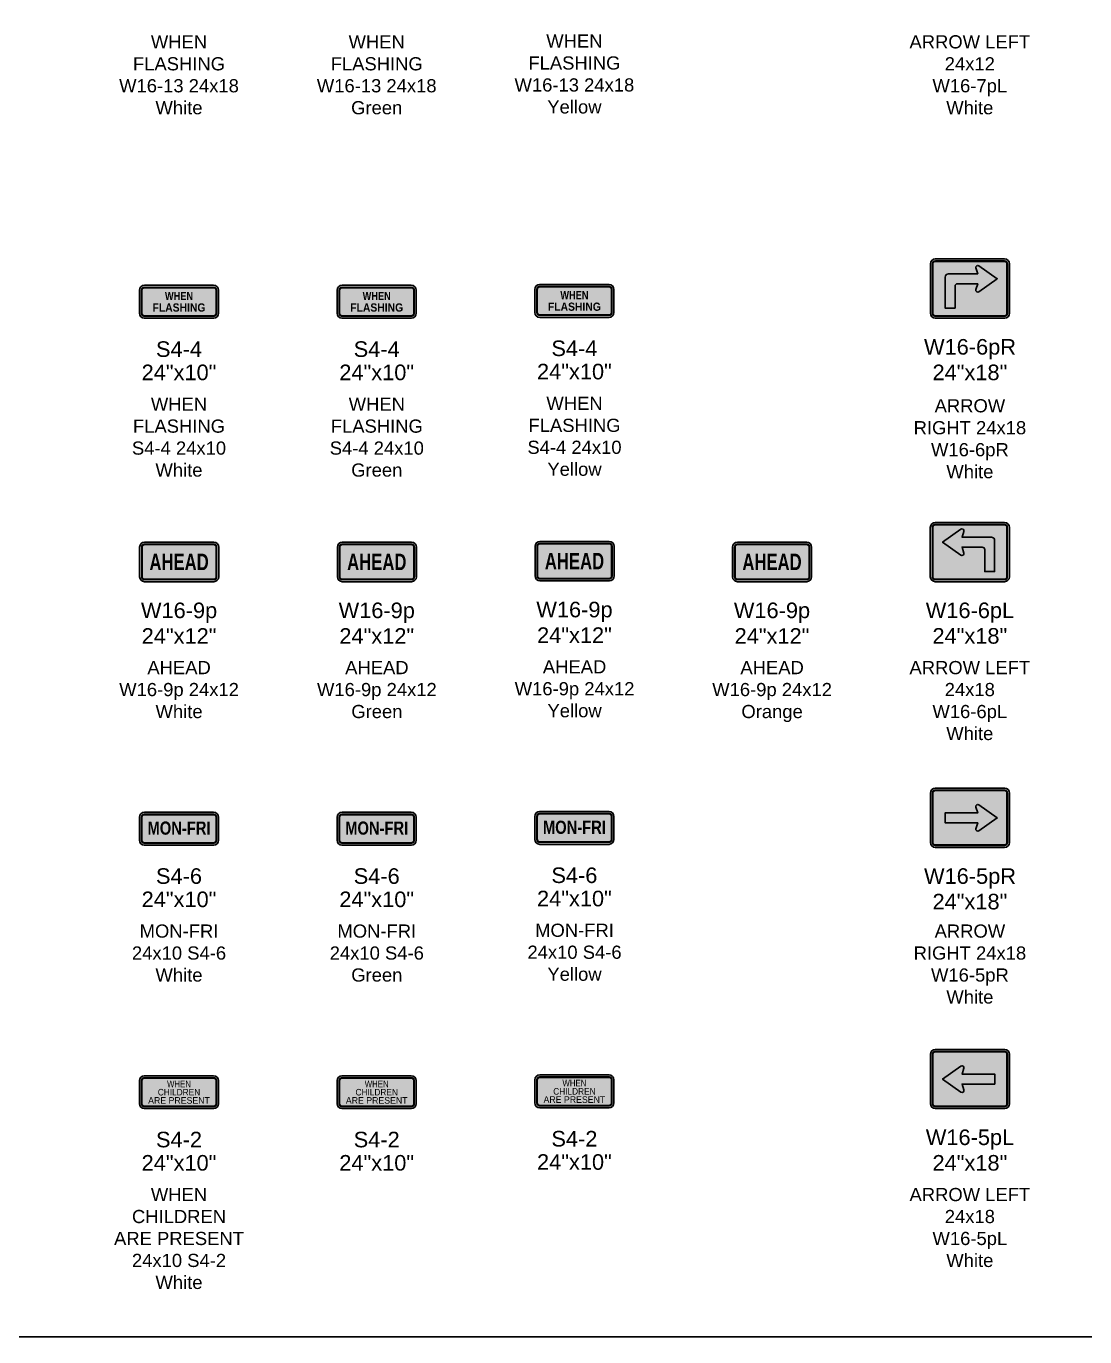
# Model space of a CAD drawing. Header units: inches. Extents: x -32 to 2634, y 197 to 1831.
# Drawn here: x 1273.6 to 1594.9, y 197.2 to 595.1 of the extents above; entities that cross this region are included whole.
import ezdxf
from ezdxf.enums import TextEntityAlignment as Align

# ---------------------------------------------------------------- set-up
doc = ezdxf.new("R2010")
doc.units = ezdxf.units.IN
doc.header["$MEASUREMENT"] = 0
doc.layers.add('NO SHOW', color=252, linetype='Continuous', plot=False)
doc.styles.add('ARIAL', font='arial.ttf')
doc.styles.add('ARIAL BOLD', font='arialbd.ttf')
doc.styles.get("Standard").update_dxf_attribs({"font": 'arial.ttf'})

# ---------------------------------------------------------------- blocks, each defined once
blk = doc.blocks.new('AHEAD W16-9p 24x12 White')
at = {"true_color": 0xffffff}
h = blk.add_hatch(color=7, dxfattribs=at)
edge = h.paths.add_edge_path()
edge.add_line((12.03235563637531, 1.5), (12.03235563637554, 10.5))
edge.add_arc((10.53235563637531, 10.49999999999977), 1.500000000000227, 8.685034650181727e-12, 89.99999999998263)
edge.add_line((10.53235563637577, 12.00000000000011), (-10.46764436362446, 12))
edge.add_arc((-10.467644363624, 10.49999999999989), 1.500000000000114, 90.00000000001737, 179.9999999999957)
edge.add_line((-11.96764436362423, 10.5), (-11.96764436362446, 1.5))
edge.add_arc((-10.46764436362423, 1.500000000000114), 1.500000000000227, 180.0000000000043, 269.9999999999914)
edge.add_line((-10.46764436362446, 0), (10.53235563637554, 0))
edge.add_arc((10.53235563637509, 1.5), 1.5, 270.0000000000173, 360)
blk.add_lwpolyline([(10.53235563637554, 12), (0.03235563637554151, 12), (-10.46764436362446, 12, 0.414213562373095), (-11.96764436362446, 10.5), (-11.96764436362446, 6), (-11.96764436362446, 1.5, 0.414213562373095), (-10.46764436362446, 0), (0.03235563637554151, 0), (10.53235563637554, 0, 0.414213562373095), (12.03235563637554, 1.5), (12.03235563637554, 6), (12.03235563637554, 10.5, 0.414213562373095)], format="xyb", close=True)
at = {"color": 18, "true_color": 0x000000, "const_width": 0.625}
blk.add_lwpolyline([(10.53235563637554, 11.3125), (-10.46764436362446, 11.3125, 0.4142135623730951), (-11.28014436362446, 10.5), (-11.28014436362446, 1.5, 0.4142135623730951), (-10.46764436362446, 0.6875), (10.53235563637554, 0.6875, 0.4142135623730951), (11.34485563637554, 1.5), (11.34485563637554, 10.5, 0.4142135623730951)], format="xyb", close=True, dxfattribs=at)
at = {"color": 18, "true_color": 0x000000, "style": 'ARIAL BOLD', "width": 0.725}
blk.add_text('AHEAD', height=5, dxfattribs=at).set_placement((0, 3.5), align=Align.CENTER)
at = {"style": 'ARIAL'}
for tag, p in [('SIGN_NO.', (0, -9.37959391813365)), ('SIGN_DIM', (0, -16.44777537605569))]:
    blk.add_attdef(tag, text='', height=4.731999999999842, dxfattribs=at).set_placement(p, align=Align.MIDDLE)
blk = doc.blocks.new('AHEAD W16-9p 24x12 Orange')
h = blk.add_hatch(color=30)
edge = h.paths.add_edge_path()
edge.add_line((1757.712058202945, 994.4730200247639), (1757.712058202946, 1003.473020024764))
edge.add_arc((1756.212058202945, 1003.473020024764), 1.500000000000227, 8.685034650181727e-12, 89.99999999998263)
edge.add_line((1756.212058202946, 1004.973020024764), (1735.212058202946, 1004.973020024764))
edge.add_arc((1735.212058202946, 1003.473020024764), 1.500000000000114, 90.00000000001737, 179.9999999999957)
edge.add_line((1733.712058202946, 1003.473020024764), (1733.712058202946, 994.4730200247639))
edge.add_arc((1735.212058202946, 994.473020024764), 1.500000000000227, 180.0000000000043, 269.9999999999914)
edge.add_line((1735.212058202946, 992.9730200247639), (1756.212058202946, 992.9730200247639))
edge.add_arc((1756.212058202945, 994.4730200247639), 1.5, 270.0000000000173, 360)
at = {"color": 30}
blk.add_lwpolyline([(1756.212058202946, 1004.973020024764), (1745.712058202946, 1004.973020024764), (1735.212058202946, 1004.973020024764, 0.414213562373095), (1733.712058202946, 1003.473020024764), (1733.712058202946, 998.9730200247639), (1733.712058202946, 994.4730200247639, 0.414213562373095), (1735.212058202946, 992.9730200247639), (1745.712058202946, 992.9730200247639), (1756.212058202946, 992.9730200247639, 0.414213562373095), (1757.712058202946, 994.4730200247639), (1757.712058202946, 998.9730200247639), (1757.712058202946, 1003.473020024764, 0.414213562373095)], format="xyb", close=True, dxfattribs=at)
at = {"color": 18, "true_color": 0x000000, "const_width": 0.625}
blk.add_lwpolyline([(1756.212058202946, 1004.285520024764), (1735.212058202946, 1004.285520024764, 0.4142135623730951), (1734.399558202946, 1003.473020024764), (1734.399558202946, 994.4730200247639, 0.4142135623730951), (1735.212058202946, 993.6605200247639), (1756.212058202946, 993.6605200247639, 0.4142135623730951), (1757.024558202946, 994.4730200247639), (1757.024558202946, 1003.473020024764, 0.4142135623730951)], format="xyb", close=True, dxfattribs=at)
at = {"color": 18, "true_color": 0x000000, "style": 'ARIAL BOLD', "width": 0.725}
blk.add_text('AHEAD', height=5, dxfattribs=at).set_placement((1745.67970256657, 996.4730200247639), align=Align.CENTER)
at = {"style": 'ARIAL'}
for tag, p in [('SIGN_NO.', (1745.67970256657, 983.5934261066302)), ('SIGN_DIM', (1745.67970256657, 976.5252446487082))]:
    blk.add_attdef(tag, text='', height=4.731999999999842, dxfattribs=at).set_placement(p, align=Align.MIDDLE)
blk = doc.blocks.new('AHEAD W16-9p 24x12 Green')
h = blk.add_hatch(color=60)
edge = h.paths.add_edge_path()
edge.add_line((11.99999999999977, 1.5), (12, 10.5))
edge.add_arc((10.49999999999977, 10.49999999999977), 1.500000000000227, 8.685034650181727e-12, 89.99999999998263)
edge.add_line((10.50000000000023, 12.00000000000011), (-10.5, 12))
edge.add_arc((-10.49999999999955, 10.49999999999989), 1.500000000000114, 90.00000000001737, 179.9999999999957)
edge.add_line((-11.99999999999977, 10.5), (-12, 1.5))
edge.add_arc((-10.49999999999977, 1.500000000000114), 1.500000000000227, 180.0000000000043, 269.9999999999914)
edge.add_line((-10.5, 0), (10.5, 0))
edge.add_arc((10.49999999999955, 1.5), 1.5, 270.0000000000173, 360)
at = {"color": 60}
blk.add_lwpolyline([(10.5, 12), (0, 12), (-10.5, 12, 0.414213562373095), (-12, 10.5), (-12, 6), (-12, 1.5, 0.414213562373095), (-10.5, 0), (0, 0), (10.5, 0, 0.414213562373095), (12, 1.5), (12, 6), (12, 10.5, 0.414213562373095)], format="xyb", close=True, dxfattribs=at)
at = {"color": 18, "true_color": 0x000000, "const_width": 0.625}
blk.add_lwpolyline([(10.5, 11.3125), (-10.5, 11.3125, 0.4142135623730951), (-11.3125, 10.5), (-11.3125, 1.5, 0.4142135623730951), (-10.5, 0.6875), (10.5, 0.6875, 0.4142135623730951), (11.3125, 1.5), (11.3125, 10.5, 0.4142135623730951)], format="xyb", close=True, dxfattribs=at)
at = {"color": 18, "true_color": 0x000000, "style": 'ARIAL BOLD', "width": 0.725}
blk.add_text('AHEAD', height=5, dxfattribs=at).set_placement((-0.03235563637554151, 3.5), align=Align.CENTER)
at = {"style": 'ARIAL'}
for tag, p in [('SIGN_NO.', (-0.03235563637554151, -9.37959391813365)), ('SIGN_DIM', (-0.03235563637554151, -16.44777537605569))]:
    blk.add_attdef(tag, text='', height=4.731999999999842, dxfattribs=at).set_placement(p, align=Align.MIDDLE)
blk = doc.blocks.new('AHEAD W16-9p 24x12 Yellow')
h = blk.add_hatch(color=40)
edge = h.paths.add_edge_path()
edge.add_line((11.99999999999977, 1.5), (12, 10.5))
edge.add_arc((10.49999999999977, 10.49999999999977), 1.500000000000227, 8.685034650181727e-12, 89.99999999998263)
edge.add_line((10.50000000000023, 12.00000000000011), (-10.5, 12))
edge.add_arc((-10.49999999999955, 10.49999999999989), 1.500000000000114, 90.00000000001737, 179.9999999999957)
edge.add_line((-11.99999999999977, 10.5), (-12, 1.5))
edge.add_arc((-10.49999999999977, 1.500000000000114), 1.500000000000227, 180.0000000000043, 269.9999999999914)
edge.add_line((-10.5, 0), (10.5, 0))
edge.add_arc((10.49999999999955, 1.5), 1.5, 270.0000000000173, 360)
at = {"color": 40}
blk.add_lwpolyline([(10.5, 12), (0, 12), (-10.5, 12, 0.414213562373095), (-12, 10.5), (-12, 6), (-12, 1.5, 0.414213562373095), (-10.5, 0), (0, 0), (10.5, 0, 0.414213562373095), (12, 1.5), (12, 6), (12, 10.5, 0.414213562373095)], format="xyb", close=True, dxfattribs=at)
at = {"color": 18, "true_color": 0x000000, "const_width": 0.625}
blk.add_lwpolyline([(10.5, 11.3125), (-10.5, 11.3125, 0.4142135623730951), (-11.3125, 10.5), (-11.3125, 1.5, 0.4142135623730951), (-10.5, 0.6875), (10.5, 0.6875, 0.4142135623730951), (11.3125, 1.5), (11.3125, 10.5, 0.4142135623730951)], format="xyb", close=True, dxfattribs=at)
at = {"color": 18, "true_color": 0x000000, "style": 'ARIAL BOLD', "width": 0.725}
blk.add_text('AHEAD', height=5, dxfattribs=at).set_placement((-0.03235563637554151, 3.5), align=Align.CENTER)
at = {"style": 'ARIAL'}
for tag, p in [('SIGN_NO.', (-0.03235563637554151, -9.37959391813365)), ('SIGN_DIM', (-0.03235563637554151, -16.44777537605569))]:
    blk.add_attdef(tag, text='', height=4.731999999999842, dxfattribs=at).set_placement(p, align=Align.MIDDLE)
blk = doc.blocks.new('WHEN FLASHING S4-4 24x10 White')
at = {"true_color": 0xffffff}
h = blk.add_hatch(color=7, dxfattribs=at)
edge = h.paths.add_edge_path()
edge.add_line((12, 1.5), (12.00000000000023, 8.5))
edge.add_arc((10.5, 8.499999999999773), 1.500000000000227, 8.685034650181727e-12, 89.99999999998263)
edge.add_line((10.5, 10), (-10.50000000000023, 10))
edge.add_arc((-10.49999999999955, 8.5), 1.500000000000114, 90.00000000001737, 179.9999999999957)
edge.add_line((-12, 8.5), (-12.00000000000023, 1.5))
edge.add_arc((-10.5, 1.5), 1.500000000000227, 180.0000000000043, 269.9999999999914)
edge.add_line((-10.5, 0), (10.5, 0))
edge.add_arc((10.49999999999955, 1.5), 1.5, 270.0000000000173, 360)
at = {"color": 7, "true_color": 0xffffff}
blk.add_lwpolyline([(10.5, 10), (0, 10), (-10.5, 10, 0.414213562373095), (-12, 8.5), (-12, 5), (-12, 1.5, 0.414213562373095), (-10.5, 0), (0, 0), (10.5, 0, 0.414213562373095), (12, 1.5), (12, 5), (12, 8.5, 0.414213562373095)], format="xyb", close=True, dxfattribs=at)
at = {"color": 18, "true_color": 0x000000, "const_width": 0.625}
blk.add_lwpolyline([(10.5, 9.3125), (-10.5, 9.3125, 0.4142135623730951), (-11.3125, 8.5), (-11.3125, 1.5, 0.4142135623730951), (-10.5, 0.6875), (10.5, 0.6875, 0.4142135623730951), (11.3125, 1.5), (11.3125, 8.5, 0.4142135623730951)], format="xyb", close=True, dxfattribs=at)
at = {"color": 18, "true_color": 0x000000, "style": 'ARIAL BOLD'}
for s, width, p in [('WHEN', 0.8, (0, 5.5)), ('FLASHING', 0.9, (0, 2))]:
    blk.add_text(s, height=2.5, dxfattribs=dict(at, width=width)).set_placement(p, align=Align.CENTER)
at = {"style": 'ARIAL'}
for tag, p in [('SIGN_NO.', (0, -9.37959391813365)), ('SIGN_DIM', (0, -16.44777537605569))]:
    blk.add_attdef(tag, text='', height=4.731999999999842, dxfattribs=at).set_placement(p, align=Align.MIDDLE)
blk = doc.blocks.new('WHEN FLASHING S4-4 24x10 Green')
h = blk.add_hatch(color=60)
edge = h.paths.add_edge_path()
edge.add_line((12, 1.5), (12.00000000000023, 8.5))
edge.add_arc((10.5, 8.499999999999773), 1.500000000000227, 8.685034650181727e-12, 89.99999999998263)
edge.add_line((10.5, 10), (-10.50000000000023, 10))
edge.add_arc((-10.49999999999955, 8.5), 1.500000000000114, 90.00000000001737, 179.9999999999957)
edge.add_line((-12, 8.5), (-12.00000000000023, 1.5))
edge.add_arc((-10.5, 1.5), 1.500000000000227, 180.0000000000043, 269.9999999999914)
edge.add_line((-10.5, 0), (10.5, 0))
edge.add_arc((10.49999999999955, 1.5), 1.5, 270.0000000000173, 360)
at = {"color": 60}
blk.add_lwpolyline([(10.5, 10), (0, 10), (-10.5, 10, 0.414213562373095), (-12, 8.5), (-12, 5), (-12, 1.5, 0.414213562373095), (-10.5, 0), (0, 0), (10.5, 0, 0.414213562373095), (12, 1.5), (12, 5), (12, 8.5, 0.414213562373095)], format="xyb", close=True, dxfattribs=at)
at = {"color": 18, "true_color": 0x000000, "const_width": 0.625}
blk.add_lwpolyline([(10.5, 9.3125), (-10.5, 9.3125, 0.4142135623730951), (-11.3125, 8.5), (-11.3125, 1.5, 0.4142135623730951), (-10.5, 0.6875), (10.5, 0.6875, 0.4142135623730951), (11.3125, 1.5), (11.3125, 8.5, 0.4142135623730951)], format="xyb", close=True, dxfattribs=at)
at = {"color": 18, "true_color": 0x000000, "style": 'ARIAL BOLD'}
for s, width, p in [('WHEN', 0.8, (0, 5.5)), ('FLASHING', 0.9, (0, 2))]:
    blk.add_text(s, height=2.5, dxfattribs=dict(at, width=width)).set_placement(p, align=Align.CENTER)
at = {"style": 'ARIAL'}
for tag, p in [('SIGN_NO.', (0, -9.37959391813365)), ('SIGN_DIM', (0, -16.44777537605569))]:
    blk.add_attdef(tag, text='', height=4.731999999999842, dxfattribs=at).set_placement(p, align=Align.MIDDLE)
blk = doc.blocks.new('WHEN FLASHING S4-4 24x10 Yellow')
h = blk.add_hatch(color=40)
edge = h.paths.add_edge_path()
edge.add_line((12, 1.5), (12.00000000000023, 8.5))
edge.add_arc((10.5, 8.499999999999773), 1.500000000000227, 8.685034650181727e-12, 89.99999999998263)
edge.add_line((10.5, 10), (-10.50000000000023, 10))
edge.add_arc((-10.49999999999955, 8.5), 1.500000000000114, 90.00000000001737, 179.9999999999957)
edge.add_line((-12, 8.5), (-12.00000000000023, 1.5))
edge.add_arc((-10.5, 1.5), 1.500000000000227, 180.0000000000043, 269.9999999999914)
edge.add_line((-10.5, 0), (10.5, 0))
edge.add_arc((10.49999999999955, 1.5), 1.5, 270.0000000000173, 360)
at = {"color": 40}
blk.add_lwpolyline([(10.5, 10), (0, 10), (-10.5, 10, 0.414213562373095), (-12, 8.5), (-12, 5), (-12, 1.5, 0.414213562373095), (-10.5, 0), (0, 0), (10.5, 0, 0.414213562373095), (12, 1.5), (12, 5), (12, 8.5, 0.414213562373095)], format="xyb", close=True, dxfattribs=at)
at = {"color": 18, "true_color": 0x000000, "const_width": 0.625}
blk.add_lwpolyline([(10.5, 9.3125), (-10.5, 9.3125, 0.4142135623730951), (-11.3125, 8.5), (-11.3125, 1.5, 0.4142135623730951), (-10.5, 0.6875), (10.5, 0.6875, 0.4142135623730951), (11.3125, 1.5), (11.3125, 8.5, 0.4142135623730951)], format="xyb", close=True, dxfattribs=at)
at = {"color": 18, "true_color": 0x000000, "style": 'ARIAL BOLD'}
for s, width, p in [('WHEN', 0.8, (0, 5.5)), ('FLASHING', 0.9, (0, 2))]:
    blk.add_text(s, height=2.5, dxfattribs=dict(at, width=width)).set_placement(p, align=Align.CENTER)
at = {"style": 'ARIAL'}
for tag, p in [('SIGN_NO.', (0, -9.37959391813365)), ('SIGN_DIM', (0, -16.44777537605569))]:
    blk.add_attdef(tag, text='', height=4.731999999999842, dxfattribs=at).set_placement(p, align=Align.MIDDLE)
blk = doc.blocks.new('MON-FRI 24x10 S4-6 White')
at = {"true_color": 0xffffff}
h = blk.add_hatch(color=7, dxfattribs=at)
edge = h.paths.add_edge_path()
edge.add_line((12, 1.5), (12.00000000000023, 8.5))
edge.add_arc((10.5, 8.499999999999773), 1.500000000000227, 8.685034650181727e-12, 89.99999999998263)
edge.add_line((10.5, 10), (-10.50000000000023, 10))
edge.add_arc((-10.49999999999955, 8.5), 1.500000000000114, 90.00000000001737, 179.9999999999957)
edge.add_line((-12, 8.5), (-12.00000000000023, 1.5))
edge.add_arc((-10.5, 1.5), 1.500000000000227, 180.0000000000043, 269.9999999999914)
edge.add_line((-10.5, 0), (10.5, 0))
edge.add_arc((10.49999999999955, 1.5), 1.5, 270.0000000000173, 360)
at = {"color": 7, "true_color": 0xffffff}
blk.add_lwpolyline([(10.5, 10), (0, 10), (-10.5, 10, 0.414213562373095), (-12, 8.5), (-12, 5), (-12, 1.5, 0.414213562373095), (-10.5, 0), (0, 0), (10.5, 0, 0.414213562373095), (12, 1.5), (12, 5), (12, 8.5, 0.414213562373095)], format="xyb", close=True, dxfattribs=at)
at = {"color": 18, "true_color": 0x000000, "const_width": 0.625}
blk.add_lwpolyline([(10.5, 9.3125), (-10.5, 9.3125, 0.4142135623730951), (-11.3125, 8.5), (-11.3125, 1.5, 0.4142135623730951), (-10.5, 0.6875), (10.5, 0.6875, 0.4142135623730951), (11.3125, 1.5), (11.3125, 8.5, 0.4142135623730951)], format="xyb", close=True, dxfattribs=at)
at = {"color": 18, "true_color": 0x000000, "style": 'ARIAL BOLD', "width": 0.8}
blk.add_text('MON-FRI', height=4, dxfattribs=at).set_placement((0, 3.18467354411996), align=Align.CENTER)
at = {"style": 'ARIAL'}
for tag, p in [('SIGN_NO.', (0, -9.37959391813365)), ('SIGN_DIM', (0, -16.44777537605569))]:
    blk.add_attdef(tag, text='', height=4.731999999999842, dxfattribs=at).set_placement(p, align=Align.MIDDLE)
blk = doc.blocks.new('MON-FRI 24x10 S4-6 Green')
h = blk.add_hatch(color=60)
edge = h.paths.add_edge_path()
edge.add_line((12, 1.5), (12.00000000000023, 8.5))
edge.add_arc((10.5, 8.499999999999773), 1.500000000000227, 8.685034650181727e-12, 89.99999999998263)
edge.add_line((10.5, 10), (-10.50000000000023, 10))
edge.add_arc((-10.49999999999955, 8.5), 1.500000000000114, 90.00000000001737, 179.9999999999957)
edge.add_line((-12, 8.5), (-12.00000000000023, 1.5))
edge.add_arc((-10.5, 1.5), 1.500000000000227, 180.0000000000043, 269.9999999999914)
edge.add_line((-10.5, 0), (10.5, 0))
edge.add_arc((10.49999999999955, 1.5), 1.5, 270.0000000000173, 360)
at = {"color": 60}
blk.add_lwpolyline([(10.5, 10), (0, 10), (-10.5, 10, 0.414213562373095), (-12, 8.5), (-12, 5), (-12, 1.5, 0.414213562373095), (-10.5, 0), (0, 0), (10.5, 0, 0.414213562373095), (12, 1.5), (12, 5), (12, 8.5, 0.414213562373095)], format="xyb", close=True, dxfattribs=at)
at = {"color": 18, "true_color": 0x000000, "const_width": 0.625}
blk.add_lwpolyline([(10.5, 9.3125), (-10.5, 9.3125, 0.4142135623730951), (-11.3125, 8.5), (-11.3125, 1.5, 0.4142135623730951), (-10.5, 0.6875), (10.5, 0.6875, 0.4142135623730951), (11.3125, 1.5), (11.3125, 8.5, 0.4142135623730951)], format="xyb", close=True, dxfattribs=at)
at = {"color": 18, "true_color": 0x000000, "style": 'ARIAL BOLD', "width": 0.8}
blk.add_text('MON-FRI', height=4, dxfattribs=at).set_placement((0, 3.18467354411996), align=Align.CENTER)
at = {"style": 'ARIAL'}
for tag, p in [('SIGN_NO.', (0, -9.37959391813365)), ('SIGN_DIM', (0, -16.44777537605569))]:
    blk.add_attdef(tag, text='', height=4.731999999999842, dxfattribs=at).set_placement(p, align=Align.MIDDLE)
blk = doc.blocks.new('MON-FRI 24x10 S4-6 Yellow')
h = blk.add_hatch(color=40)
edge = h.paths.add_edge_path()
edge.add_line((12, 1.5), (12.00000000000023, 8.5))
edge.add_arc((10.5, 8.499999999999773), 1.500000000000227, 8.685034650181727e-12, 89.99999999998263)
edge.add_line((10.5, 10), (-10.50000000000023, 10))
edge.add_arc((-10.49999999999955, 8.5), 1.500000000000114, 90.00000000001737, 179.9999999999957)
edge.add_line((-12, 8.5), (-12.00000000000023, 1.5))
edge.add_arc((-10.5, 1.5), 1.500000000000227, 180.0000000000043, 269.9999999999914)
edge.add_line((-10.5, 0), (10.5, 0))
edge.add_arc((10.49999999999955, 1.5), 1.5, 270.0000000000173, 360)
at = {"color": 40}
blk.add_lwpolyline([(10.5, 10), (0, 10), (-10.5, 10, 0.414213562373095), (-12, 8.5), (-12, 5), (-12, 1.5, 0.414213562373095), (-10.5, 0), (0, 0), (10.5, 0, 0.414213562373095), (12, 1.5), (12, 5), (12, 8.5, 0.414213562373095)], format="xyb", close=True, dxfattribs=at)
at = {"color": 18, "true_color": 0x000000, "const_width": 0.625}
blk.add_lwpolyline([(10.5, 9.3125), (-10.5, 9.3125, 0.4142135623730951), (-11.3125, 8.5), (-11.3125, 1.5, 0.4142135623730951), (-10.5, 0.6875), (10.5, 0.6875, 0.4142135623730951), (11.3125, 1.5), (11.3125, 8.5, 0.4142135623730951)], format="xyb", close=True, dxfattribs=at)
at = {"color": 18, "true_color": 0x000000, "style": 'ARIAL BOLD', "width": 0.8}
blk.add_text('MON-FRI', height=4, dxfattribs=at).set_placement((0, 3.18467354411996), align=Align.CENTER)
at = {"style": 'ARIAL'}
for tag, p in [('SIGN_NO.', (0, -9.37959391813365)), ('SIGN_DIM', (0, -16.44777537605569))]:
    blk.add_attdef(tag, text='', height=4.731999999999842, dxfattribs=at).set_placement(p, align=Align.MIDDLE)
blk = doc.blocks.new('WHEN CHILDREN ARE PRESENT 24x10 S4-2 White')
at = {"true_color": 0xffffff}
h = blk.add_hatch(color=7, dxfattribs=at)
edge = h.paths.add_edge_path()
edge.add_line((11.99999999999977, 1.5), (12, 8.5))
edge.add_arc((10.49999999999977, 8.499999999999773), 1.500000000000227, 8.685034650181727e-12, 89.99999999998263)
edge.add_line((10.50000000000023, 10.00000000000011), (-10.5, 10))
edge.add_arc((-10.49999999999955, 8.499999999999886), 1.500000000000114, 90.00000000001737, 179.9999999999957)
edge.add_line((-11.99999999999977, 8.5), (-12, 1.5))
edge.add_arc((-10.49999999999977, 1.500000000000114), 1.500000000000227, 180.0000000000043, 269.9999999999914)
edge.add_line((-10.5, 0), (10.5, 0))
edge.add_arc((10.49999999999955, 1.5), 1.5, 270.0000000000173, 360)
at = {"color": 7, "true_color": 0xffffff}
blk.add_lwpolyline([(10.5, 10), (0, 10), (-10.5, 10, 0.414213562373095), (-12, 8.5), (-12, 5), (-12, 1.5, 0.414213562373095), (-10.5, 0), (0, 0), (10.5, 0, 0.414213562373095), (12, 1.5), (12, 5), (12, 8.5, 0.414213562373095)], format="xyb", close=True, dxfattribs=at)
at = {"color": 18, "true_color": 0x000000, "const_width": 0.625}
blk.add_lwpolyline([(10.5, 9.3125), (-10.5, 9.3125, 0.4142135623730951), (-11.3125, 8.5), (-11.3125, 1.5, 0.4142135623730951), (-10.5, 0.6875), (10.5, 0.6875, 0.4142135623730951), (11.3125, 1.5), (11.3125, 8.5, 0.4142135623730951)], format="xyb", close=True, dxfattribs=at)
at = {"color": 18, "true_color": 0x000000, "style": 'ARIAL'}
for s, width, p in [('WHEN', 0.85, (0, 6.5)), ('CHILDREN', 0.9, (0, 4)), ('ARE PRESENT', 0.95, (0, 1.5))]:
    blk.add_text(s, height=2, dxfattribs=dict(at, width=width)).set_placement(p, align=Align.CENTER)
at = {"style": 'ARIAL'}
for tag, p in [('SIGN_NO.', (0, -9.37959391813365)), ('SIGN_DIM', (0, -16.44777537605569))]:
    blk.add_attdef(tag, text='', height=4.731999999999842, dxfattribs=at).set_placement(p, align=Align.MIDDLE)
blk = doc.blocks.new('WHEN CHILDREN ARE PRESENT 24x10 S4-2 Green')
h = blk.add_hatch(color=60)
edge = h.paths.add_edge_path()
edge.add_line((11.99999999999977, 1.5), (12, 8.5))
edge.add_arc((10.49999999999977, 8.499999999999773), 1.500000000000227, 8.685034650181727e-12, 89.99999999998263)
edge.add_line((10.50000000000023, 10.00000000000011), (-10.5, 10))
edge.add_arc((-10.49999999999955, 8.499999999999886), 1.500000000000114, 90.00000000001737, 179.9999999999957)
edge.add_line((-11.99999999999977, 8.5), (-12, 1.5))
edge.add_arc((-10.49999999999977, 1.500000000000114), 1.500000000000227, 180.0000000000043, 269.9999999999914)
edge.add_line((-10.5, 0), (10.5, 0))
edge.add_arc((10.49999999999955, 1.5), 1.5, 270.0000000000173, 360)
at = {"color": 60}
blk.add_lwpolyline([(10.5, 10), (0, 10), (-10.5, 10, 0.414213562373095), (-12, 8.5), (-12, 5), (-12, 1.5, 0.414213562373095), (-10.5, 0), (0, 0), (10.5, 0, 0.414213562373095), (12, 1.5), (12, 5), (12, 8.5, 0.414213562373095)], format="xyb", close=True, dxfattribs=at)
at = {"color": 18, "true_color": 0x000000, "const_width": 0.625}
blk.add_lwpolyline([(10.5, 9.3125), (-10.5, 9.3125, 0.4142135623730951), (-11.3125, 8.5), (-11.3125, 1.5, 0.4142135623730951), (-10.5, 0.6875), (10.5, 0.6875, 0.4142135623730951), (11.3125, 1.5), (11.3125, 8.5, 0.4142135623730951)], format="xyb", close=True, dxfattribs=at)
at = {"color": 18, "true_color": 0x000000, "style": 'ARIAL'}
for s, width, p in [('WHEN', 0.85, (0, 6.5)), ('CHILDREN', 0.9, (0, 4)), ('ARE PRESENT', 0.95, (0, 1.5))]:
    blk.add_text(s, height=2, dxfattribs=dict(at, width=width)).set_placement(p, align=Align.CENTER)
at = {"style": 'ARIAL'}
for tag, p in [('SIGN_NO.', (0, -9.37959391813365)), ('SIGN_DIM', (0, -16.44777537605569))]:
    blk.add_attdef(tag, text='', height=4.731999999999842, dxfattribs=at).set_placement(p, align=Align.MIDDLE)
blk = doc.blocks.new('WHEN CHILDREN ARE PRESENT 24x10 S4-2 Yellow')
h = blk.add_hatch(color=40)
edge = h.paths.add_edge_path()
edge.add_line((11.99999999999977, 1.5), (12, 8.5))
edge.add_arc((10.49999999999977, 8.499999999999773), 1.500000000000227, 8.685034650181727e-12, 89.99999999998263)
edge.add_line((10.50000000000023, 10.00000000000011), (-10.5, 10))
edge.add_arc((-10.49999999999955, 8.499999999999886), 1.500000000000114, 90.00000000001737, 179.9999999999957)
edge.add_line((-11.99999999999977, 8.5), (-12, 1.5))
edge.add_arc((-10.49999999999977, 1.500000000000114), 1.500000000000227, 180.0000000000043, 269.9999999999914)
edge.add_line((-10.5, 0), (10.5, 0))
edge.add_arc((10.49999999999955, 1.5), 1.5, 270.0000000000173, 360)
at = {"color": 40}
blk.add_lwpolyline([(10.5, 10), (0, 10), (-10.5, 10, 0.414213562373095), (-12, 8.5), (-12, 5), (-12, 1.5, 0.414213562373095), (-10.5, 0), (0, 0), (10.5, 0, 0.414213562373095), (12, 1.5), (12, 5), (12, 8.5, 0.414213562373095)], format="xyb", close=True, dxfattribs=at)
at = {"color": 18, "true_color": 0x000000, "const_width": 0.625}
blk.add_lwpolyline([(10.5, 9.3125), (-10.5, 9.3125, 0.4142135623730951), (-11.3125, 8.5), (-11.3125, 1.5, 0.4142135623730951), (-10.5, 0.6875), (10.5, 0.6875, 0.4142135623730951), (11.3125, 1.5), (11.3125, 8.5, 0.4142135623730951)], format="xyb", close=True, dxfattribs=at)
at = {"color": 18, "true_color": 0x000000, "style": 'ARIAL'}
for s, width, p in [('WHEN', 0.85, (0, 6.5)), ('CHILDREN', 0.9, (0, 4)), ('ARE PRESENT', 0.95, (0, 1.5))]:
    blk.add_text(s, height=2, dxfattribs=dict(at, width=width)).set_placement(p, align=Align.CENTER)
at = {"style": 'ARIAL'}
for tag, p in [('SIGN_NO.', (0.0003351433188072406, -9.37959391813365)), ('SIGN_DIM', (0.0003351433188072406, -16.44777537605569))]:
    blk.add_attdef(tag, text='', height=4.731999999999842, dxfattribs=at).set_placement(p, align=Align.MIDDLE)
blk = doc.blocks.new('ARROW LEFT 24x18 W16-5pL White')
at = {"true_color": 0xffffff}
h = blk.add_hatch(color=7, dxfattribs=at)
edge = h.paths.add_edge_path()
edge.add_line((12.00000000000023, 1.5), (12.00000000000023, 16.5))
edge.add_arc((10.5, 16.49999999999989), 1.500000000000114, 4.342517325091192e-12, 89.99999999999567)
edge.add_line((10.50000000000023, 18), (-10.49999999999977, 18))
edge.add_arc((-10.49999999999955, 16.49999999999989), 1.500000000000114, 90.00000000000435, 179.9999999999957)
edge.add_line((-11.99999999999977, 16.5), (-11.99999999999977, 1.5))
edge.add_arc((-10.49999999999955, 1.500000000000114), 1.500000000000114, 180.0000000000043, 269.9999999999957)
edge.add_line((-10.49999999999977, 0), (10.50000000000023, 0))
edge.add_arc((10.5, 1.500000000000114), 1.500000000000114, 270.0000000000043, 359.9999999999957)
at = {"true_color": 0x000000}
h = blk.add_hatch(color=18, dxfattribs=at)
edge = h.paths.add_edge_path()
edge.add_line((7.549017342096704, 7.5), (7.549017342096704, 10.5))
edge.add_line((7.549017342096704, 10.5), (-2.352642111264231, 10.5))
edge.add_line((-2.352642111264231, 10.5), (-1.804386647873798, 12.28646699946216))
edge.add_arc((-2.377982657903203, 12.46249999999998), 0.5999999999999994, 342.9390800268994, 485.5170079011328)
edge.add_line((-2.726549415099271, 12.95086586262539), (-8.261982657903445, 9))
edge.add_line((-8.261982657903445, 9), (-2.726549415099271, 5.049134137374494))
edge.add_arc((-2.377982657902976, 5.537499999999682), 0.5999999999999868, 234.4829920988369, 377.0609199731381)
edge.add_line((-1.804386647873798, 5.713533000537836), (-2.352642111264231, 7.5))
edge.add_line((-2.352642111264231, 7.5), (7.549017342096704, 7.5))
blk.add_lwpolyline([(2.273736754432321e-13, 18), (10.50000000000023, 18, -0.414213562373095), (12.00000000000023, 16.5), (12.00000000000023, 9), (12.00000000000023, 1.5, -0.414213562373095), (10.50000000000023, 0), (2.273736754432321e-13, 0), (-10.49999999999977, 0, -0.414213562373095), (-11.99999999999977, 1.5), (-11.99999999999977, 9), (-11.99999999999977, 16.5, -0.414213562373095), (-10.49999999999977, 18)], format="xyb", close=True)
at = {"color": 18, "true_color": 0x000000, "const_width": 0.625}
blk.add_lwpolyline([(-10.49999999999977, 17.3125), (10.50000000000023, 17.3125, -0.4142135623730951), (11.31250000000023, 16.5), (11.31250000000023, 1.5, -0.4142135623730951), (10.50000000000023, 0.6875), (-10.49999999999977, 0.6875, -0.4142135623730951), (-11.31249999999977, 1.5), (-11.31249999999977, 16.5, -0.4142135623730951)], format="xyb", close=True, dxfattribs=at)
at = {"color": 18, "true_color": 0x000000}
blk.add_lwpolyline([(-2.750566757195656, 12.93372369997314), (-8.28599999999983, 8.982857837347638), (-2.750566757195656, 5.031991974722132, 0.717104618966319), (-1.828403989970184, 5.696390837885474), (-2.376659453360617, 7.482857837347638), (7.525000000000318, 7.482857837347638), (7.525000000000318, 8.982857837347638), (7.525000000000318, 10.48285783734764), (-2.376659453360617, 10.48285783734764), (-1.828403989970184, 12.2693248368098, 0.7171046189663526)], format="xyb", close=True, dxfattribs=at)
at = {"style": 'ARIAL'}
for tag, p in [('SIGN_NO.', (0.03235563637599626, -9.369477827128094)), ('SIGN_DIM', (2.273736754432321e-13, -16.44777537605569))]:
    blk.add_attdef(tag, text='', height=4.731999999999842, dxfattribs=at).set_placement(p, align=Align.MIDDLE)
blk = doc.blocks.new('ARROW RIGHT 24x18 W16-5pR White')
at = {"true_color": 0xffffff}
h = blk.add_hatch(color=7, dxfattribs=at)
edge = h.paths.add_edge_path()
edge.add_line((12, 1.499999999999886), (12, 16.49999999999989))
edge.add_arc((10.49999999999977, 16.49999999999977), 1.500000000000114, 4.342517325091192e-12, 89.99999999999567)
edge.add_line((10.5, 17.99999999999989), (-10.5, 17.99999999999989))
edge.add_arc((-10.49999999999977, 16.49999999999977), 1.500000000000114, 90.00000000000435, 179.9999999999957)
edge.add_line((-12, 16.49999999999989), (-12, 1.499999999999886))
edge.add_arc((-10.49999999999977, 1.5), 1.500000000000114, 180.0000000000043, 269.9999999999957)
edge.add_line((-10.5, -1.13686837721616e-13), (10.5, -1.13686837721616e-13))
edge.add_arc((10.49999999999977, 1.5), 1.500000000000114, 270.0000000000043, 359.9999999999957)
at = {"true_color": 0x000000}
h = blk.add_hatch(color=18, dxfattribs=at)
edge = h.paths.add_edge_path()
edge.add_line((-7.549017342096477, 7.499999999999886), (-7.549017342096477, 10.49999999999989))
edge.add_line((-7.549017342096477, 10.49999999999989), (2.352642111264458, 10.49999999999989))
edge.add_line((2.352642111264458, 10.49999999999989), (1.804386647874026, 12.28646699946205))
edge.add_arc((2.377982657903431, 12.46249999999986), 0.5999999999999994, 54.482992098867214, 197.0609199731006, ccw=False)
edge.add_line((2.726549415099498, 12.95086586262528), (8.261982657903673, 8.999999999999886))
edge.add_line((8.261982657903673, 8.999999999999886), (2.726549415099498, 5.049134137374381))
edge.add_arc((2.377982657903203, 5.537499999999568), 0.5999999999999868, 162.9390800268619, 305.5170079011631, ccw=False)
edge.add_line((1.804386647874026, 5.713533000537723), (2.352642111264458, 7.499999999999886))
edge.add_line((2.352642111264458, 7.499999999999886), (-7.549017342096477, 7.499999999999886))
blk.add_lwpolyline([(0, 17.99999999999989), (10.5, 17.99999999999989, -0.414213562373095), (12, 16.49999999999989), (12, 8.999999999999886), (12, 1.499999999999886, -0.414213562373095), (10.5, -1.13686837721616e-13), (0, -1.13686837721616e-13), (-10.5, -1.13686837721616e-13, -0.414213562373095), (-12, 1.499999999999886), (-12, 8.999999999999886), (-12, 16.49999999999989, -0.414213562373095), (-10.5, 17.99999999999989)], format="xyb", close=True)
at = {"color": 18, "true_color": 0x000000, "const_width": 0.625}
blk.add_lwpolyline([(-10.5, 17.31249999999989), (10.5, 17.31249999999989, -0.4142135623730951), (11.3125, 16.49999999999989), (11.3125, 1.499999999999886, -0.4142135623730951), (10.5, 0.6874999999998863), (-10.5, 0.6874999999998863, -0.4142135623730951), (-11.3125, 1.499999999999886), (-11.3125, 16.49999999999989, -0.4142135623730951)], format="xyb", close=True, dxfattribs=at)
at = {"color": 18, "true_color": 0x000000}
blk.add_lwpolyline([(2.750566757195884, 12.93372369997303), (8.286000000000058, 8.982857837347524), (2.750566757195884, 5.031991974722018, -0.717104618966319), (1.828403989970411, 5.69639083788536), (2.376659453360844, 7.482857837347524), (-7.525000000000091, 7.482857837347524), (-7.525000000000091, 8.982857837347524), (-7.525000000000091, 10.48285783734752), (2.376659453360844, 10.48285783734752), (1.828403989970411, 12.26932483680969, -0.7171046189663526)], format="xyb", close=True, dxfattribs=at)
at = {"style": 'ARIAL'}
for tag, p in [('SIGN_NO.', (0.03235563637576888, -9.369477827128208)), ('SIGN_DIM', (0, -16.4477753760558))]:
    blk.add_attdef(tag, text='', height=4.731999999999842, dxfattribs=at).set_placement(p, align=Align.MIDDLE)
blk = doc.blocks.new('ARROW LEFT 24x18 W16-6pL White')
at = {"true_color": 0xffffff}
h = blk.add_hatch(color=7, dxfattribs=at)
edge = h.paths.add_edge_path()
edge.add_line((12, 1.5), (12, 16.5))
edge.add_arc((10.49999999999977, 16.49999999999989), 1.500000000000114, 4.342517325091192e-12, 89.99999999999567)
edge.add_line((10.5, 18), (-10.5, 18))
edge.add_arc((-10.49999999999977, 16.49999999999989), 1.500000000000114, 90.00000000000435, 179.9999999999957)
edge.add_line((-12, 16.5), (-12, 1.5))
edge.add_arc((-10.49999999999977, 1.500000000000114), 1.500000000000114, 180.0000000000043, 269.9999999999957)
edge.add_line((-10.5, 0), (10.5, 0))
edge.add_arc((10.49999999999977, 1.500000000000114), 1.500000000000114, 270.0000000000043, 359.9999999999957)
at = {"true_color": 0x000000}
h = blk.add_hatch(color=18, dxfattribs=at)
edge = h.paths.add_edge_path()
edge.add_line((4.525000000000091, 3.076000000000022), (7.525000000000091, 3.076000000000022))
edge.add_line((7.525000000000091, 3.076000000000022), (7.525000000000091, 12.48285783734764))
edge.add_arc((6.524999999999864, 12.48285783734752), 1.000000000000227, 6.513775987635802e-12, 89.99999999997395)
edge.add_line((6.525000000000318, 13.48285783734752), (-2.376659453360844, 13.48285783734764))
edge.add_line((-2.376659453360844, 13.48285783734764), (-1.828403989970411, 15.2693248368098))
edge.add_arc((-2.401999999999816, 15.44535783734761), 0.5999999999999994, 342.9390800268994, 485.5170079011328)
edge.add_line((-2.750566757195884, 15.93372369997303), (-8.286000000000058, 11.98285783734764))
edge.add_line((-8.286000000000058, 11.98285783734764), (-2.750566757195884, 8.031991974722132))
edge.add_arc((-2.401999999999589, 8.520357837347433), 0.6000000000000792, 234.4829920988433, 377.0609199731214)
edge.add_line((-1.828403989970184, 8.696390837885474), (-2.376659453360844, 10.48285783734764))
edge.add_line((-2.376659453360844, 10.48285783734764), (3.775000000000091, 10.48285783734752))
edge.add_arc((3.775000000000318, 9.732857837347865), 0.7499999999996589, -1.7394086171407253e-11, 90.00000000001728, ccw=False)
edge.add_line((4.524999999999864, 9.732857837347638), (4.525000000000091, 3.076000000000022))
blk.add_lwpolyline([(0, 18), (10.5, 18, -0.414213562373095), (12, 16.5), (12, 9), (12, 1.5, -0.414213562373095), (10.5, 0), (0, 0), (-10.5, 0, -0.414213562373095), (-12, 1.5), (-12, 9), (-12, 16.5, -0.414213562373095), (-10.5, 18)], format="xyb", close=True)
at = {"color": 18, "true_color": 0x000000, "const_width": 0.625}
blk.add_lwpolyline([(-10.5, 17.3125), (10.5, 17.3125, -0.4142135623730951), (11.3125, 16.5), (11.3125, 1.5, -0.4142135623730951), (10.5, 0.6875), (-10.5, 0.6875, -0.4142135623730951), (-11.3125, 1.5), (-11.3125, 16.5, -0.4142135623730951)], format="xyb", close=True, dxfattribs=at)
at = {"color": 18, "true_color": 0x000000}
blk.add_lwpolyline([(-2.750566757195884, 15.93372369997314), (-8.286000000000058, 11.98285783734764), (-2.750566757195884, 8.031991974722132, 0.7171046189663591), (-1.828403989970411, 8.696390837885474), (-2.376659453360844, 10.48285783734764), (3.775000000000091, 10.48285783734764, -0.414213562373095), (4.525000000000091, 9.732857837347638), (4.525000000000091, 3.076000000000022), (7.525000000000091, 3.076000000000022), (7.525000000000091, 12.48285783734764, 0.414213562373095), (6.525000000000091, 13.48285783734764), (-2.376659453360844, 13.48285783734764), (-1.828403989970411, 15.2693248368098, 0.7171046189663591)], format="xyb", close=True, dxfattribs=at)
at = {"style": 'ARIAL'}
for tag, p in [('SIGN_NO.', (0.03235563637576888, -9.369477827128094)), ('SIGN_DIM', (0, -16.44777537605569))]:
    blk.add_attdef(tag, text='', height=4.731999999999842, dxfattribs=at).set_placement(p, align=Align.MIDDLE)
blk = doc.blocks.new('ARROW RIGHT 24x18 W16-6pR White')
at = {"true_color": 0xffffff}
h = blk.add_hatch(color=7, dxfattribs=at)
edge = h.paths.add_edge_path()
edge.add_line((12, 1.5), (12, 16.5))
edge.add_arc((10.49999999999977, 16.49999999999989), 1.500000000000114, 4.342517325091192e-12, 89.99999999999567)
edge.add_line((10.5, 18), (-10.5, 18))
edge.add_arc((-10.49999999999977, 16.49999999999989), 1.500000000000114, 90.00000000000435, 179.9999999999957)
edge.add_line((-12, 16.5), (-12, 1.5))
edge.add_arc((-10.49999999999977, 1.500000000000114), 1.500000000000114, 180.0000000000043, 269.9999999999957)
edge.add_line((-10.5, 0), (10.5, 0))
edge.add_arc((10.49999999999977, 1.500000000000114), 1.500000000000114, 270.0000000000043, 359.9999999999957)
at = {"true_color": 0x000000}
h = blk.add_hatch(color=18, dxfattribs=at)
edge = h.paths.add_edge_path()
edge.add_line((-4.525000000000091, 3.076000000000022), (-7.525000000000091, 3.076000000000022))
edge.add_line((-7.525000000000091, 3.076000000000022), (-7.525000000000091, 12.48285783734764))
edge.add_arc((-6.524999999999864, 12.48285783734752), 1.000000000000227, 450.00000000002603, 539.9999999999935, ccw=False)
edge.add_line((-6.525000000000318, 13.48285783734752), (2.376659453360844, 13.48285783734764))
edge.add_line((2.376659453360844, 13.48285783734764), (1.828403989970411, 15.2693248368098))
edge.add_arc((2.401999999999816, 15.44535783734761), 0.5999999999999994, 54.482992098867214, 197.0609199731006, ccw=False)
edge.add_line((2.750566757195884, 15.93372369997303), (8.286000000000058, 11.98285783734764))
edge.add_line((8.286000000000058, 11.98285783734764), (2.750566757195884, 8.031991974722132))
edge.add_arc((2.401999999999589, 8.520357837347433), 0.6000000000000792, 162.9390800268786, 305.5170079011568, ccw=False)
edge.add_line((1.828403989970184, 8.696390837885474), (2.376659453360844, 10.48285783734764))
edge.add_line((2.376659453360844, 10.48285783734764), (-3.775000000000091, 10.48285783734752))
edge.add_arc((-3.775000000000318, 9.732857837347865), 0.7499999999996589, 449.9999999999826, 540.0000000000173)
edge.add_line((-4.524999999999864, 9.732857837347638), (-4.525000000000091, 3.076000000000022))
blk.add_lwpolyline([(0, 18), (10.5, 18, -0.414213562373095), (12, 16.5), (12, 9), (12, 1.5, -0.414213562373095), (10.5, 0), (0, 0), (-10.5, 0, -0.414213562373095), (-12, 1.5), (-12, 9), (-12, 16.5, -0.414213562373095), (-10.5, 18)], format="xyb", close=True)
at = {"color": 18, "true_color": 0x000000, "const_width": 0.625}
blk.add_lwpolyline([(-10.5, 17.3125), (10.5, 17.3125, -0.4142135623730951), (11.3125, 16.5), (11.3125, 1.5, -0.4142135623730951), (10.5, 0.6875), (-10.5, 0.6875, -0.4142135623730951), (-11.3125, 1.5), (-11.3125, 16.5, -0.4142135623730951)], format="xyb", close=True, dxfattribs=at)
at = {"color": 18, "true_color": 0x000000}
blk.add_lwpolyline([(2.750566757195884, 15.93372369997314), (8.286000000000058, 11.98285783734764), (2.750566757195884, 8.031991974722132, -0.7171046189663591), (1.828403989970411, 8.696390837885474), (2.376659453360844, 10.48285783734764), (-3.775000000000091, 10.48285783734764, 0.414213562373095), (-4.525000000000091, 9.732857837347638), (-4.525000000000091, 3.076000000000022), (-7.525000000000091, 3.076000000000022), (-7.525000000000091, 12.48285783734764, -0.414213562373095), (-6.525000000000091, 13.48285783734764), (2.376659453360844, 13.48285783734764), (1.828403989970411, 15.2693248368098, -0.7171046189663591)], format="xyb", close=True, dxfattribs=at)
at = {"style": 'ARIAL'}
for tag, p in [('SIGN_NO.', (0.03235563637576888, -9.369477827128094)), ('SIGN_DIM', (0, -16.44777537605569))]:
    blk.add_attdef(tag, text='', height=4.731999999999842, dxfattribs=at).set_placement(p, align=Align.MIDDLE)

msp = doc.modelspace()

# ---------------------------------------------------------------- linework, layer by layer
at = {"layer": 'NO SHOW', "color": 4}
msp.add_lwpolyline([(1229.99423854045, 197.2035092624719), (2492.24423854045, 197.2035092624719), (2492.24423854045, 1013.953509262472), (1229.99423854045, 1013.953509262472)], close=True, dxfattribs=at)

# ---------------------------------------------------------------- block references
for name, p, values in [('ARROW RIGHT 24x18 W16-6pR White', (1560.032355636375, 506.4732983269131), {'SIGN_NO.': 'W16-6pR', 'SIGN_DIM': '24"x18"'}), ('WHEN FLASHING S4-4 24x10 White', (1320, 506.4732983269132), {'SIGN_NO.': 'S4-4', 'SIGN_DIM': '24"x10"'}), ('WHEN FLASHING S4-4 24x10 Green', (1380, 506.4732983269132), {'SIGN_NO.': 'S4-4', 'SIGN_DIM': '24"x10"'}), ('WHEN FLASHING S4-4 24x10 Yellow', (1440, 506.7227425799408), {'SIGN_NO.': 'S4-4', 'SIGN_DIM': '24"x10"'}), ('ARROW LEFT 24x18 W16-6pL White', (1560.016177818187, 426.4732983269131), {'SIGN_NO.': 'W16-6pL', 'SIGN_DIM': '24"x18"'}), ('AHEAD W16-9p 24x12 White', (1320.020202329265, 426.4732983269132), {'SIGN_NO.': 'W16-9p', 'SIGN_DIM': '24"x12"'}), ('AHEAD W16-9p 24x12 Green', (1380.052557965641, 426.4732983269133), {'SIGN_NO.': 'W16-9p', 'SIGN_DIM': '24"x12"'}), ('AHEAD W16-9p 24x12 Yellow', (1440.052557965642, 426.7227425799409), {'SIGN_NO.': 'W16-9p', 'SIGN_DIM': '24"x12"'}), ('AHEAD W16-9p 24x12 Orange', (-245.7120582029457, -566.4997216978506), {'SIGN_NO.': 'W16-9p', 'SIGN_DIM': '24"x12"'}), ('ARROW RIGHT 24x18 W16-5pR White', (1560.032355636375, 345.7857983269132), {'SIGN_NO.': 'W16-5pR', 'SIGN_DIM': '24"x18"'}), ('MON-FRI 24x10 S4-6 White', (1320, 346.4732983269132), {'SIGN_NO.': 'S4-6', 'SIGN_DIM': '24"x10"'}), ('MON-FRI 24x10 S4-6 Green', (1380, 346.4732983269132), {'SIGN_NO.': 'S4-6', 'SIGN_DIM': '24"x10"'}), ('MON-FRI 24x10 S4-6 Yellow', (1440, 346.7227425799408), {'SIGN_NO.': 'S4-6', 'SIGN_DIM': '24"x10"'}), ('ARROW LEFT 24x18 W16-5pL White', (1560.032355636375, 266.4732983269131), {'SIGN_NO.': 'W16-5pL', 'SIGN_DIM': '24"x18"'}), ('WHEN CHILDREN ARE PRESENT 24x10 S4-2 White', (1320, 266.4732983269132), {'SIGN_NO.': 'S4-2', 'SIGN_DIM': '24"x10"'}), ('WHEN CHILDREN ARE PRESENT 24x10 S4-2 Green', (1380, 266.4732983269132), {'SIGN_NO.': 'S4-2', 'SIGN_DIM': '24"x10"'}), ('WHEN CHILDREN ARE PRESENT 24x10 S4-2 Yellow', (1440, 266.7227425799408), {'SIGN_NO.': 'S4-2', 'SIGN_DIM': '24"x10"'})]:
    msp.add_blockref(name, p).add_auto_attribs(values)

# ---------------------------------------------------------------- texts
at = {"color": 1, "char_height": 4, "attachment_point": 2}
for s, insert, width in [('WHEN FLASHING W16-13 24x18\\PWhite', (1320, 592.3912799688616), 36.75447950351685), ('WHEN FLASHING W16-13 24x18\\PGreen', (1380, 592.3912799688616), 36.75447950351685), ('WHEN FLASHING W16-13 24x18\\PYellow', (1440, 592.6407242218892), 36.75447950351685), ('ARROW LEFT 24x12 W16-7pL \\PWhite', (1560, 592.3912799688615), 36.75447950351685), ('WHEN FLASHING S4-4 24x10\\PWhite', (1319.997031239529, 482.3751052089539), 36.75447950351685), ('WHEN FLASHING S4-4 24x10\\PGreen', (1380.029386875905, 482.3751052089539), 36.75447950351685), ('WHEN FLASHING S4-4 24x10\\PYellow', (1440.029386875905, 482.6245494619815), 36.75447950351685), ('ARROW RIGHT 24x18 W16-6pR White', (1560.032355636374, 481.8912799688615), 36.75447950351685), ('AHEAD W16-9p 24x12\\PWhite', (1320.020202329265, 402.3912799688616), 36.75447950351685), ('AHEAD W16-9p 24x12\\PGreen', (1380.052557965641, 402.3912799688616), 36.75447950351685), ('AHEAD W16-9p 24x12\\PYellow', (1440.052557965642, 402.6407242218892), 36.75447950351685), ('AHEAD W16-9p 24x12\\POrange', (1500, 402.3912799688616), 36.75447950351685), ('ARROW LEFT 24x18 W16-6pL White', (1559.999999999998, 402.3912799688615), 37.2836457824373), ('MON-FRI 24x10 S4-6 \\PWhite', (1320, 322.3912799688616), 36.75447950351685), ('MON-FRI 24x10 S4-6 \\PGreen', (1380.032355636376, 322.3912799688616), 36.75447950351685), ('MON-FRI 24x10 S4-6 \\PYellow', (1440.032355636376, 322.6407242218892), 36.75447950351685), ('ARROW RIGHT 24x18 W16-5pR White', (1560.032355636374, 322.3912799688615), 36.75447950351685), ('WHEN CHILDREN ARE PRESENT\\P24x10 S4-2 \\PWhite', (1320, 242.3912799688616), 40.67555127926192), ('ARROW LEFT 24x18 W16-5pL White', (1560.016177818186, 242.3912799688614), 37.2836457824373)]:
    msp.add_mtext(s, dxfattribs=dict(at, insert=insert, width=width))

doc.saveas('drawing.dxf')
